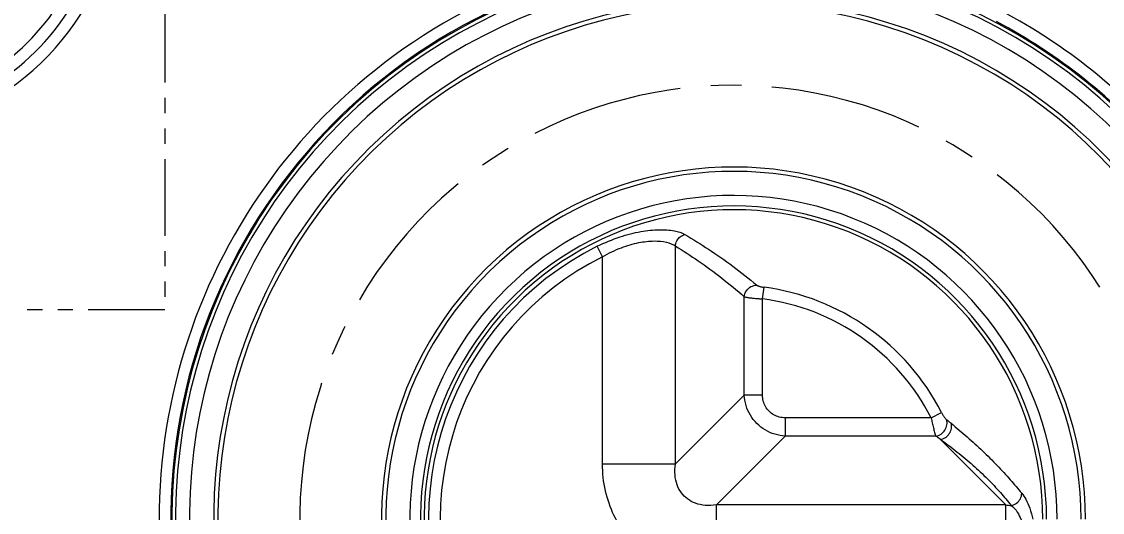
# Model space of a CAD drawing. Header units: millimetres. Extents: x 5536 to 6151, y 463 to 893.
# Drawn here: x 5746.12 to 5790.97, y 677.76 to 698.11 of the extents above; entities that cross this region are included whole.
import ezdxf

# ---------------------------------------------------------------- set-up
doc = ezdxf.new("R2010")
doc.units = ezdxf.units.MM
doc.header["$LTSCALE"] = 0.2
doc.linetypes.add('CENTER', pattern=[50.8, 31.75, -6.35, 6.35, -6.35])
doc.linetypes.add('PHANTOM2', pattern=[31.75, 15.875, -3.175, 3.175, -3.175, 3.175, -3.175])
doc.layers.get('0').update_dxf_attribs({"lineweight": 18})
for name, color, linetype, lineweight in [('poumianxian', 2, 'Continuous', 18), ('图层1', 1, 'CENTER', 18), ('图层3', 3, 'PHANTOM2', 18)]:
    doc.layers.add(name, color=color, linetype=linetype, lineweight=lineweight)
doc.styles.add('標準', font='', dxfattribs={"width": 0.667})
doc.styles.get('標準').set_extended_font_data('pmingliu')
doc.dimstyles.new('11111111111', dxfattribs={"dimtxt": 4.5, "dimasz": 4.5, "dimexe": 1.25, "dimexo": 0.625, "dimtad": 1, "dimtoh": 1, "dimdsep": 46, "dimtxsty": '標準', "dimblk": '_CAXARROW', "dimcen": 0, "dimdle": 9, "dimclrd": 6, "dimclre": 6, "dimclrt": 2, "dimadec": 0, "dimazin": 0, "dimtfac": 0.707107, "dimtofl": 0, "dimtmove": 2, "dimatfit": 3, "dimfxl": 0, "dimfrac": 2, "dimtolj": 1, "dimarcsym": 0})
doc.dimstyles.new('222222', dxfattribs={"dimtxt": 4.5, "dimasz": 4.5, "dimexe": 1.25, "dimexo": 0.625, "dimtad": 1, "dimdsep": 46, "dimtxsty": '標準', "dimblk": '_CAXARROW', "dimcen": 0, "dimdle": 9, "dimclrd": 6, "dimclre": 6, "dimclrt": 2, "dimadec": 0, "dimazin": 0, "dimtfac": 0.707107, "dimtofl": 0, "dimtmove": 2, "dimatfit": 3, "dimfxl": 0, "dimfrac": 2, "dimtolj": 1, "dimarcsym": 0})
doc.dimstyles.new('ISO-25', dxfattribs={"dimtxt": 2.5, "dimasz": 2.5, "dimexe": 1.25, "dimexo": 0.625, "dimtad": 1, "dimdsep": 46, "dimtxsty": 'Standard', "dimblk": '_CAXARROW', "dimcen": 0, "dimdle": 5, "dimclrd": 4, "dimclre": 4, "dimclrt": 3, "dimadec": 0, "dimazin": 0, "dimtfac": 0.707107, "dimtofl": 0, "dimtmove": 2, "dimatfit": 3, "dimfxl": 0, "dimfrac": 2, "dimarcsym": 0})
doc.dimstyles.new('zhijing', dxfattribs={"dimtxt": 4.5, "dimasz": 4.5, "dimexe": 1.25, "dimexo": 0.625, "dimtad": 1, "dimtoh": 1, "dimdsep": 46, "dimtxsty": '標準', "dimblk": '_CAXARROW', "dimcen": 0, "dimdle": 9, "dimclrd": 6, "dimclre": 6, "dimclrt": 2, "dimadec": 0, "dimazin": 0, "dimtfac": 0.707107, "dimtofl": 0, "dimtmove": 2, "dimatfit": 3, "dimfxl": 0, "dimfrac": 2, "dimtolj": 1, "dimarcsym": 0})

# ---------------------------------------------------------------- blocks, each defined once
blk = doc.blocks.new('*X4')
at = {"layer": 'poumianxian'}
blk.add_hatch(color=6, dxfattribs=at).paths.add_polyline_path([(5815.182, 723.919), (5816.22, 722.836), (5812.452, 720.263)], flags=0)
at = {"layer": 'poumianxian', "color": 6, "lineweight": -2}
blk.add_line((5838.466, 745.204), (5815.701, 723.377), dxfattribs=at)
at = {"layer": 'poumianxian', "insert": (5828.219, 739.866), "char_height": 4.5, "width": 64.97647, "attachment_point": 5, "rotation": 43.7937, "style": '標準'}
blk.add_mtext('\\T1.004;%%C201.68%%P0.5', dxfattribs=at)
blk = doc.blocks.new('_CAXARROW')
blk.add_hatch(color=0).paths.add_polyline_path([(0, 0), (-1, 0.125), (-1, -0.125)], flags=0)
blk = doc.blocks.new('*X11')
at = {"layer": 'poumianxian'}
for points in [[(5855.245, 699.493), (5856.745, 699.493), (5855.995, 703.993)], [(5855.245, 648.974), (5856.745, 648.974), (5855.995, 644.474)]]:
    blk.add_hatch(color=6, dxfattribs=at).paths.add_polyline_path(points, flags=0)
at = {"layer": 'poumianxian', "color": 6, "lineweight": -2}
for p, q in [((5747.689, 703.993), (5857.245, 703.993)), ((5855.995, 699.493), (5855.995, 648.974)), ((5747.177, 644.474), (5857.245, 644.474))]:
    blk.add_line(p, q, dxfattribs=at)
at = {"layer": 'poumianxian', "color": 2, "insert": (5852.728, 674.233), "char_height": 4.5, "width": 49.57878, "attachment_point": 5, "rotation": 90, "style": '標準'}
blk.add_mtext('\\T1.004;59.52%%P0.3', dxfattribs=at)
blk = doc.blocks.new('*X72')
at = {"layer": 'poumianxian'}
blk.add_hatch(color=6, dxfattribs=at).paths.add_polyline_path([(5778.832, 667.391), (5779.501, 666.048), (5775.139, 664.712)], flags=0)
at = {"layer": 'poumianxian', "color": 6, "lineweight": -2}
for p, q in [((5824.347, 689.241), (5779.166, 666.72)), ((5847.187, 689.241), (5824.347, 689.241))]:
    blk.add_line(p, q, dxfattribs=at)
at = {"layer": 'poumianxian', "color": 2, "insert": (5840.006, 692.371), "char_height": 4.5, "width": 45.40969, "attachment_point": 5, "style": '標準'}
blk.add_mtext('\\T1.004;2X%%C1.07', dxfattribs=at)
blk = doc.blocks.new('*X78')
at = {"layer": 'poumianxian'}
blk.add_hatch(color=6, dxfattribs=at).paths.add_polyline_path([(5827.51, 710.522), (5828.348, 709.277), (5824.196, 707.386)], flags=0)
at = {"layer": 'poumianxian', "color": 6, "lineweight": -2}
blk.add_line((5850.063, 724.801), (5827.929, 709.899), dxfattribs=at)
at = {"layer": 'poumianxian', "color": 2, "insert": (5839.054, 721.293), "char_height": 4.5, "width": 64.97647, "attachment_point": 5, "rotation": 33.95, "style": '標準'}
blk.add_mtext('\\T1.004;%%C203.82%%P0.5', dxfattribs=at)

msp = doc.modelspace()

# ---------------------------------------------------------------- linework, layer by layer
for p, q in [((5770.227, 688.361), (5770.011, 688.793)), ((5773.253, 679.768), (5773.253, 688.809)), ((5770.227, 679.768), (5770.227, 688.361)), ((5776.868, 686.615), (5776.931, 687.094)), ((5776.111, 682.626), (5776.111, 686.703)), ((5776.868, 682.626), (5776.867, 686.615)), ((5776.111, 682.626), (5773.253, 679.768)), ((5776.868, 682.626), (5776.111, 682.626)), ((5777.813, 681.681), (5777.813, 680.924)), ((5783.866, 681.681), (5777.813, 681.681)), ((5783.866, 681.681), (5784.295, 681.901)), ((5777.813, 680.924), (5774.955, 678.066)), ((5784.064, 680.925), (5777.813, 680.924)), ((5784.248, 680.784), (5786.967, 678.066)), ((5770.227, 679.768), (5773.253, 679.768)), ((5774.955, 675.04), (5774.955, 678.066)), ((5786.967, 678.066), (5774.955, 678.066)), ((5786.967, 675.04), (5786.967, 678.066))]:
    msp.add_line(p, q)
for centre, radius, start, end in [((5739.661, 650.474), 101.908, 285.36306, 61.55753), ((5739.661, 650.474), 101.608, 285.36306, 61.55753), ((5739.661, 650.474), 100.543, 285.48267, 61.32151), ((5739.661, 650.474), 100.842, 285.48267, 61.32151), ((5739.661, 644.474), 84.082, 2.75328, 87.82582), ((5739.661, 644.474), 83.097, 2.75328, 87.82582), ((5739.661, 644.474), 85.399, 1.13094, 62.64721), ((5739.661, 644.474), 86.384, 1.13097, 61.7908), ((5739.661, 704.001), 10.017, 305.9487, 54.0513), ((5739.661, 704.001), 9.517, 306.2413, 53.7587), ((5775.661, 677.474), 23.304, 0, 205), ((5775.661, 677.474), 23.155, 0, 205), ((5775.661, 677.474), 23.349, 101.5918, 190.8017), ((5775.661, 677.474), 22.578, 0, 205), ((5739.661, 704.001), 10.518, 294.6243, 332.7363), ((5775.661, 677.474), 23.832, 116.7255, 190.8019), ((5775.661, 677.474), 21.57, 0, 205), ((5775.661, 677.474), 21.393, 0, 205), ((5775.661, 677.474), 23.832, 40.6703, 62.123), ((5775.661, 677.474), 23.349, 40.6705, 62.1233), ((5775.661, 677.474), 14.607, 0, 205), ((5775.661, 677.474), 14.429, 0, 205), ((5775.661, 677.474), 13.429, 0, 205), ((5775.661, 677.474), 12.992, 0, 205), ((5775.661, 677.474), 12.837, 0, 205), ((5775.661, 677.474), 12.651, 116.5225, 205), ((5775.661, 677.474), 12.168, 116.521, 205), ((5775.661, 677.474), 9.704, 27.1468, 82.4775), ((5775.661, 677.474), 9.221, 27.1468, 82.4854), ((5772.788, 666.727), 18.934, 51.0521, 51.7791), ((5773.703, 667.181), 17.212, 52.2181, 52.989), ((5787.282, 680.205), 2.162, 261.6258, 267.5701)]:
    msp.add_arc(centre, radius, start, end)
for points, knots in [([(5770.011, 688.793), (5770.316, 688.946), (5770.908, 689.193), (5771.776, 689.418), (5772.537, 689.5), (5773.155, 689.464), (5773.512, 689.363), (5773.644, 689.285)], [0, 0, 0, 0, 20059.358249, 37576.697544, 52597.478274, 64895.068735, 73919.718345, 73919.718345, 73919.718345, 73919.718345]), ([(5773.253, 688.809), (5773.257, 688.882), (5773.299, 689.027), (5773.441, 689.2), (5773.575, 689.268), (5773.644, 689.285)], [0, 0, 0, 0, 15923.359823, 31921.45736, 47591.878974, 47591.878974, 47591.878974, 47591.878974]), ([(5773.644, 689.285), (5773.977, 689.089), (5774.651, 688.669), (5775.652, 687.972), (5776.307, 687.457), (5776.632, 687.183)], [0, 0, 0, 0, 15094.10519, 30995.569348, 47600.581711, 47600.581711, 47600.581711, 47600.581711]), ([(5770.227, 688.361), (5770.479, 688.507), (5770.968, 688.743), (5771.693, 688.958), (5772.33, 689.033), (5772.849, 688.992), (5773.146, 688.886), (5773.253, 688.809)], [0, 0, 0, 0, 20278.020834, 37718.684799, 52559.643489, 64735.092188, 73922.91787, 73922.91787, 73922.91787, 73922.91787]), ([(5773.253, 688.809), (5773.573, 688.611), (5774.221, 688.188), (5775.179, 687.49), (5775.803, 686.975), (5776.111, 686.703)], [0, 0, 0, 0, 15145.302631, 31053.675135, 47598.417052, 47598.417052, 47598.417052, 47598.417052]), ([(5776.111, 686.703), (5776.119, 686.788), (5776.181, 686.957), (5776.375, 687.137), (5776.548, 687.184), (5776.632, 687.183)], [0, 0, 0, 0, 15897.59774, 32004.92581, 47623.088446, 47623.088446, 47623.088446, 47623.088446]), ([(5776.632, 687.183), (5776.638, 687.179), (5776.65, 687.17), (5776.672, 687.159), (5776.699, 687.147), (5776.732, 687.136), (5776.77, 687.125), (5776.816, 687.113), (5776.871, 687.103), (5776.91, 687.097), (5776.931, 687.094)], [0, 0, 0, 0, 7436.769029, 16394.523447, 26880.494443, 39110.984024, 53476.223335, 70407.72571, 90285.178255, 113255.592148, 113255.592148, 113255.592148, 113255.592148]), ([(5776.111, 686.703), (5776.125, 686.698), (5776.158, 686.689), (5776.214, 686.678), (5776.282, 686.667), (5776.364, 686.656), (5776.462, 686.645), (5776.578, 686.634), (5776.715, 686.623), (5776.814, 686.618), (5776.867, 686.615)], [0, 0, 0, 0, 6585.97779, 15024.875635, 25245.449428, 37421.520805, 51931.466545, 69212.710512, 89656.913255, 113250.368648, 113250.368648, 113250.368648, 113250.368648]), ([(5777.813, 680.924), (5777.665, 680.931), (5777.372, 680.981), (5776.966, 681.16), (5776.617, 681.431), (5776.346, 681.779), (5776.168, 682.185), (5776.118, 682.479), (5776.111, 682.626)], [0, 0, 0, 0, 14638.46603, 29099.511929, 43460.584923, 57819.720223, 72279.81935, 86906.64019, 86906.64019, 86906.64019, 86906.64019]), ([(5777.813, 681.681), (5777.729, 681.681), (5777.561, 681.701), (5777.328, 681.795), (5777.131, 681.944), (5776.982, 682.141), (5776.888, 682.374), (5776.868, 682.542), (5776.868, 682.626)], [0, 0, 0, 0, 14863.079661, 29278.501211, 43450.389416, 57637.364956, 72068.510206, 86913.020648, 86913.020648, 86913.020648, 86913.020648]), ([(5783.866, 681.681), (5783.872, 681.646), (5783.886, 681.575), (5783.908, 681.472), (5783.931, 681.37), (5783.955, 681.27), (5783.981, 681.172), (5784.007, 681.08), (5784.034, 680.997), (5784.054, 680.947), (5784.065, 680.925)], [0, 0, 0, 0, 15636.717025, 31026.661764, 46145.247881, 61063.097431, 75728.282381, 89851.444722, 102805.877229, 113450.806804, 113450.806804, 113450.806804, 113450.806804]), ([(5784.295, 681.901), (5784.303, 681.887), (5784.317, 681.859), (5784.34, 681.818), (5784.364, 681.778), (5784.389, 681.738), (5784.416, 681.7), (5784.443, 681.663), (5784.472, 681.629), (5784.492, 681.61), (5784.502, 681.601)], [0, 0, 0, 0, 14654.703079, 29246.357699, 43765.580279, 58309.615269, 72882.288873, 87295.047168, 101088.215589, 113458.197431, 113458.197431, 113458.197431, 113458.197431]), ([(5784.065, 680.924), (5784.138, 680.935), (5784.285, 680.993), (5784.448, 681.161), (5784.534, 681.377), (5784.525, 681.532), (5784.503, 681.601)], [0, 0, 0, 0, 14959.616936, 30540.724006, 45976.136565, 60602.570157, 60602.570157, 60602.570157, 60602.570157]), ([(5784.248, 680.784), (5784.321, 680.794), (5784.467, 680.851), (5784.63, 681.015), (5784.718, 681.229), (5784.711, 681.383), (5784.69, 681.452)], [0, 0, 0, 0, 14974.118929, 30539.075646, 45960.629664, 60605.253313, 60605.253313, 60605.253313, 60605.253313]), ([(5784.69, 681.452), (5784.918, 681.267), (5785.362, 680.895), (5785.999, 680.312), (5786.594, 679.718), (5787.134, 679.131), (5787.468, 678.74), (5787.622, 678.553)], [0, 0, 0, 0, 15784.589326, 31204.6912, 46504.376017, 61075.160608, 74155.168619, 74155.168619, 74155.168619, 74155.168619]), ([(5784.248, 680.784), (5784.486, 680.615), (5784.947, 680.272), (5785.599, 679.727), (5786.195, 679.165), (5786.724, 678.603), (5787.043, 678.226), (5787.19, 678.045)], [0, 0, 0, 0, 16114.867533, 31640.375206, 46887.077607, 61297.586223, 74152.932139, 74152.932139, 74152.932139, 74152.932139]), ([(5774.955, 675.04), (5774.579, 675.04), (5773.841, 675.12), (5772.816, 675.476), (5771.934, 676.031), (5771.212, 676.754), (5770.66, 677.635), (5770.306, 678.658), (5770.227, 679.393), (5770.227, 679.768)], [0, 0, 0, 0, 15189.87249, 29726.016414, 43533.484757, 56958.399354, 70725.989488, 85225.647945, 100358.999218, 100358.999218, 100358.999218, 100358.999218]), ([(5774.955, 678.066), (5774.801, 678.043), (5774.505, 678.03), (5774.09, 678.114), (5773.746, 678.295), (5773.48, 678.561), (5773.301, 678.905), (5773.217, 679.32), (5773.23, 679.615), (5773.253, 679.768)], [0, 0, 0, 0, 16245.682277, 30820.575407, 43979.329054, 56523.242193, 69644.239426, 84190.24064, 100390.419188, 100390.419188, 100390.419188, 100390.419188]), ([(5787.19, 678.045), (5787.269, 678.06), (5787.421, 678.129), (5787.58, 678.315), (5787.622, 678.475), (5787.622, 678.553)], [0, 0, 0, 0, 16016.029646, 32130.505446, 47746.432308, 47746.432308, 47746.432308, 47746.432308]), ([(5787.622, 678.553), (5787.686, 678.476), (5787.816, 678.276), (5787.972, 677.913), (5788.05, 677.628), (5788.084, 677.474)], [0, 0, 0, 0, 12135.462076, 28603.405091, 47748.688367, 47748.688367, 47748.688367, 47748.688367]), ([(5787.19, 678.045), (5787.264, 677.987), (5787.412, 677.835), (5787.577, 677.532), (5787.648, 677.293), (5787.677, 677.164)], [0, 0, 0, 0, 13049.538167, 29311.667127, 47746.8557, 47746.8557, 47746.8557, 47746.8557])]:
    msp.add_open_spline(points, degree=3, knots=knots)
at = {"layer": '图层1'}
msp.add_arc((5775.661, 677.474), 17.997, 0, 205, dxfattribs=at)
at = {"layer": '图层3'}
for p, q in [((5752.064, 724.159), (5752.064, 686.153)), ((5752.064, 686.153), (5739.661, 686.153))]:
    msp.add_line(p, q, dxfattribs=at)

# ---------------------------------------------------------------- dimensions: what is measured, and where the dimension line sits
at = {"layer": 'poumianxian'}
for p1, p2, text, dimstyle, override, picture, middle in [((5666.869, 580.684), (5812.452, 720.263), '%%C201.68%%P0.5', 'ISO-25', {"dimtxt": 4.5, "dimasz": 4.5, "dimpost": '%%C<>', "dimtxsty": '標準', "dimsah": 1, "dimclrd": 6, "dimclre": 6, "dimclrt": 256, "dimtfill": 1, "dimtolj": 1}, '*X4', (5830.46, 737.528)), ((5655.125, 593.561), (5824.196, 707.386), '%%C203.82%%P0.5', '222222', {"dimpost": '%%C<>', "dimsah": 1, "dimtfill": 1}, '*X78', (5839.054, 721.293)), ((5774.183, 664.235), (5775.139, 664.712), '2X%%C1.07', 'zhijing', {"dimpost": '%%C<>', "dimsah": 1, "dimtfill": 1}, '*X72', (5840.006, 689.241))]:
    dim = msp.add_diameter_dim_2p(p1=p1, p2=p2, text=text, dimstyle=dimstyle, override=override, dxfattribs=at)
    dim.commit()
    dim.dimension.update_dxf_attribs({"geometry": picture, "text_midpoint": middle, "dimtype": 163})
dim = msp.add_linear_dim(base=(5855.995, 644.474), p1=(5747.064, 703.993), p2=(5746.552, 644.474), angle=90, text='59.52%%P0.3', dimstyle='11111111111', override={"dimsah": 1, "dimtfill": 1}, dxfattribs=at)
dim.commit()
dim.dimension.update_dxf_attribs({"geometry": '*X11', "text_midpoint": (5855.995, 674.233)})

doc.saveas('drawing.dxf')
